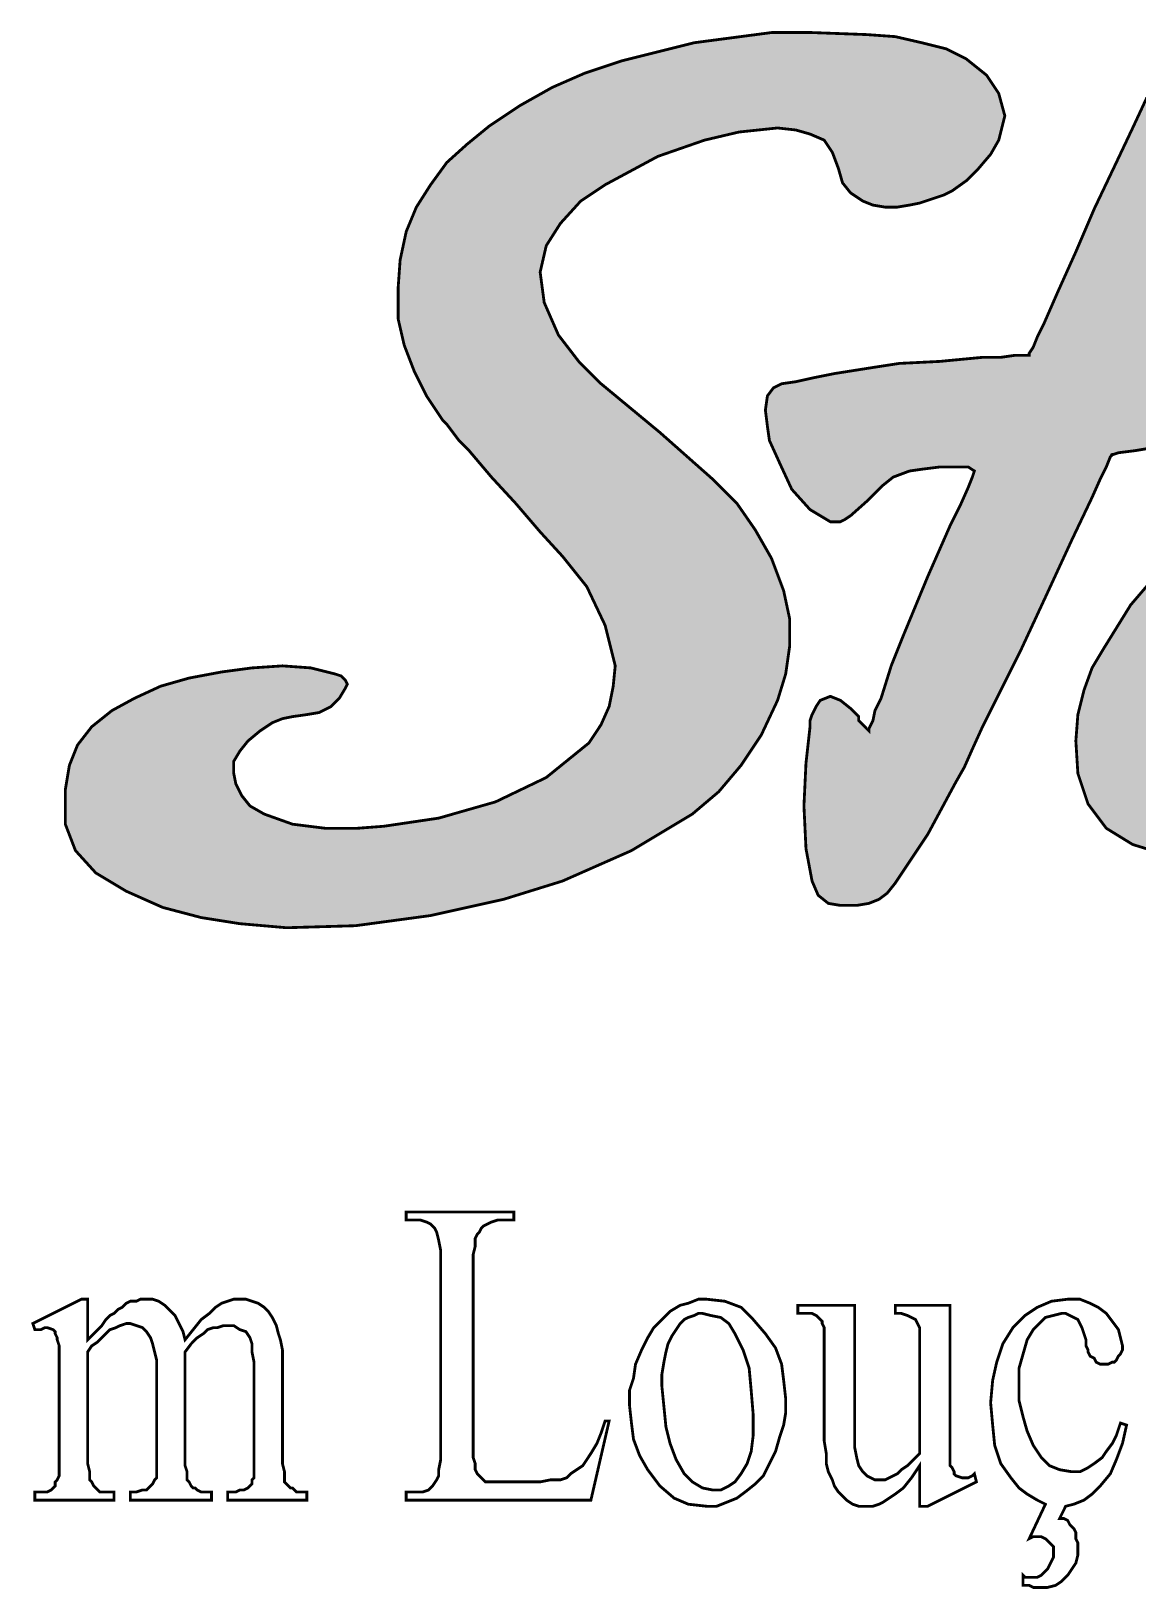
# Model space of a CAD drawing. Extents: x -6357 to -2157, y -7646 to -1706.
# Drawn here: x -5052.9 to -4888, y -6863.9 to -6631.9 of the extents above; entities that cross this region are included whole.
import ezdxf

# ---------------------------------------------------------------- set-up
doc = ezdxf.new("R2010")
doc.units = 0
doc.header["$LTSCALE"] = 30
doc.header["$MEASUREMENT"] = 0
doc.layers.get('0').update_dxf_attribs({"linetype": 'CONTINUOUS'})
doc.layers.add('CAMADA_1', color=7, linetype='CONTINUOUS')
doc.layers.add('FINA', color=7, linetype='CONTINUOUS')

msp = doc.modelspace()

# ---------------------------------------------------------------- hatches: boundary and pattern name
at = {"linetype": 'CONTINUOUS'}
msp.add_hatch(color=5, dxfattribs=at).paths.add_polyline_path([(-4966.183, -6729.492), (-4966.787, -6732.515), (-4967.997, -6735.236), (-4969.811, -6737.957), (-4976.16, -6743.096), (-4983.718, -6746.724), (-4992.183, -6749.143), (-5000.346, -6750.353), (-5004.276, -6750.654), (-5009.113, -6750.654), (-5013.95, -6750.05), (-5018.182, -6748.538), (-5020.299, -6747.329), (-5021.509, -6745.817), (-5022.718, -6743.4), (-5022.718, -6740.677), (-5021.811, -6739.166), (-5020.602, -6737.654), (-5018.788, -6736.143), (-5016.324, -6734.501), (-5013.95, -6734.026), (-5011.834, -6733.724), (-5010.02, -6733.422), (-5008.206, -6732.515), (-5006.997, -6731.306), (-5006.089, -6729.794), (-5005.788, -6729.19), (-5006.089, -6728.584), (-5006.694, -6727.98), (-5007.602, -6727.678), (-5011.229, -6726.77), (-5015.462, -6726.469), (-5019.996, -6726.77), (-5024.532, -6727.375), (-5029.369, -6728.283), (-5033.601, -6729.492), (-5037.532, -6731.306), (-5040.857, -6733.12), (-5043.88, -6735.538), (-5045.997, -6738.26), (-5047.206, -6741.283), (-5047.811, -6744.91), (-5047.811, -6750.05), (-5046.299, -6753.98), (-5043.276, -6757.305), (-5038.741, -6760.026), (-5033.299, -6762.445), (-5027.555, -6763.957), (-5021.811, -6764.863), (-5014.857, -6765.469), (-5004.578, -6765.166), (-4993.393, -6763.654), (-4982.509, -6761.236), (-4973.741, -6758.515), (-4963.462, -6753.98), (-4954.393, -6748.538), (-4950.462, -6745.213), (-4947.137, -6741.283), (-4944.114, -6736.748), (-4941.695, -6731.607), (-4940.486, -6727.678), (-4939.881, -6723.446), (-4939.881, -6719.515), (-4940.788, -6715.282), (-4942.602, -6710.445), (-4945.02, -6706.213), (-4947.741, -6702.283), (-4951.37, -6698.655), (-4959.23, -6691.701), (-4967.997, -6684.445), (-4971.323, -6681.12), (-4974.346, -6677.189), (-4976.462, -6672.352), (-4977.067, -6667.818), (-4976.16, -6663.888), (-4974.043, -6660.562), (-4971.02, -6657.236), (-4967.392, -6654.818), (-4959.532, -6650.585), (-4952.578, -6648.167), (-4947.439, -6646.957), (-4941.695, -6646.353), (-4938.974, -6646.655), (-4936.858, -6647.259), (-4934.741, -6648.167), (-4933.532, -6649.981), (-4932.625, -6652.399), (-4932.021, -6654.515), (-4930.812, -6656.027), (-4928.998, -6657.236), (-4927.486, -6657.841), (-4925.672, -6658.143), (-4923.858, -6658.143), (-4922.044, -6657.841), (-4920.532, -6657.539), (-4918.718, -6656.934), (-4916.905, -6656.329), (-4915.695, -6655.725), (-4913.579, -6654.213), (-4911.765, -6652.399), (-4909.951, -6650.282), (-4908.742, -6648.167), (-4907.835, -6644.539), (-4908.742, -6641.213), (-4910.556, -6638.492), (-4913.579, -6636.074), (-4916.602, -6634.562), (-4920.23, -6633.655), (-4924.16, -6632.748), (-4928.393, -6632.446), (-4936.555, -6632.143), (-4942.602, -6632.143), (-4954.09, -6633.655), (-4964.974, -6636.376), (-4970.415, -6638.19), (-4975.253, -6640.306), (-4980.09, -6643.027), (-4984.625, -6646.05), (-4987.95, -6648.771), (-4990.974, -6651.492), (-4993.393, -6654.818), (-4995.509, -6658.143), (-4997.02, -6661.772), (-4997.927, -6666.004), (-4998.229, -6670.236), (-4998.229, -6674.771), (-4997.322, -6678.702), (-4995.811, -6682.632), (-4993.997, -6686.259), (-4991.579, -6689.887), (-4990.974, -6690.492), (-4990.067, -6691.701), (-4989.16, -6692.91), (-4987.648, -6694.422), (-4984.323, -6698.352), (-4980.694, -6702.283), (-4977.067, -6706.515), (-4973.741, -6710.143), (-4971.323, -6713.167), (-4970.114, -6714.678), (-4967.392, -6720.422), (-4965.881, -6726.469)])
h = msp.add_hatch(color=5, dxfattribs=at)
h.paths.add_polyline_path([(-4805.649, -6686.864), (-4805.346, -6685.05), (-4805.951, -6683.841), (-4806.859, -6683.236), (-4809.277, -6683.236), (-4809.882, -6683.538), (-4810.183, -6683.538), (-4812.602, -6684.748), (-4814.114, -6685.353), (-4815.323, -6685.353), (-4815.928, -6684.143), (-4815.928, -6683.538), (-4815.928, -6682.934), (-4815.928, -6682.027), (-4815.625, -6681.422), (-4816.231, -6679.305), (-4817.742, -6677.189), (-4819.858, -6675.678), (-4821.974, -6674.468), (-4823.789, -6673.865), (-4825.301, -6673.562), (-4827.114, -6673.562), (-4828.626, -6673.562), (-4831.951, -6674.166), (-4837.394, -6675.376), (-4843.44, -6676.888), (-4849.184, -6678.097), (-4851.3, -6678.399), (-4854.021, -6679.004), (-4857.044, -6679.305), (-4859.765, -6679.305), (-4867.021, -6679.305), (-4874.579, -6679.305), (-4877.905, -6679.305), (-4880.626, -6679.305), (-4882.439, -6679.305), (-4883.044, -6679.305), (-4882.742, -6678.702), (-4882.137, -6676.888), (-4881.532, -6674.468), (-4880.323, -6672.051), (-4878.812, -6669.027), (-4876.393, -6664.189), (-4873.369, -6658.749), (-4870.649, -6653.91), (-4869.137, -6650.887), (-4867.323, -6647.562), (-4865.812, -6644.236), (-4864.3, -6640.911), (-4863.09, -6638.19), (-4863.09, -6636.074), (-4864.3, -6634.864), (-4867.021, -6633.957), (-4869.44, -6633.655), (-4873.672, -6633.655), (-4875.788, -6633.655), (-4877.905, -6633.655), (-4879.114, -6633.957), (-4880.021, -6633.957), (-4882.137, -6634.864), (-4883.649, -6636.678), (-4885.161, -6638.794), (-4886.672, -6641.817), (-4888.788, -6646.353), (-4891.509, -6652.096), (-4894.532, -6658.445), (-4897.253, -6664.795), (-4899.975, -6670.842), (-4902.09, -6675.678), (-4902.997, -6677.492), (-4903.602, -6679.004), (-4904.206, -6679.911), (-4904.206, -6680.213), (-4904.812, -6680.213), (-4906.323, -6680.213), (-4908.439, -6680.515), (-4911.16, -6680.515), (-4917.509, -6681.12), (-4923.555, -6681.422), (-4927.486, -6682.027), (-4933.23, -6682.934), (-4936.253, -6683.538), (-4938.974, -6684.143), (-4941.091, -6684.445), (-4942.3, -6685.05), (-4943.206, -6686.259), (-4943.509, -6688.375), (-4943.206, -6690.795), (-4942.904, -6692.91), (-4941.393, -6696.236), (-4939.579, -6700.166), (-4936.858, -6703.189), (-4933.835, -6705.003), (-4932.323, -6705.003), (-4931.718, -6704.701), (-4930.812, -6704.097), (-4928.09, -6701.678), (-4925.974, -6699.562), (-4924.462, -6698.352), (-4922.044, -6697.445), (-4919.928, -6697.143), (-4917.509, -6696.841), (-4915.393, -6696.841), (-4913.276, -6696.841), (-4912.322, -6697.477), (-4913.276, -6699.864), (-4914.485, -6702.585), (-4915.997, -6705.608), (-4919.322, -6713.167), (-4922.951, -6721.933), (-4924.765, -6726.469), (-4926.276, -6731.306), (-4927.184, -6733.12), (-4927.486, -6734.631), (-4928.09, -6735.84), (-4928.09, -6736.143), (-4929.602, -6734.632), (-4929.602, -6734.026), (-4929.904, -6733.724), (-4930.812, -6732.817), (-4932.323, -6731.607), (-4933.835, -6731.003), (-4935.346, -6731.607), (-4935.95, -6732.515), (-4936.555, -6733.724), (-4936.858, -6734.631), (-4936.858, -6735.538), (-4937.463, -6740.98), (-4937.765, -6747.329), (-4937.463, -6753.678), (-4936.555, -6758.515), (-4935.648, -6760.631), (-4934.137, -6761.84), (-4932.323, -6762.143), (-4929.904, -6762.143), (-4928.09, -6761.84), (-4926.578, -6761.236), (-4925.369, -6760.329), (-4924.16, -6758.817), (-4921.742, -6755.189), (-4919.322, -6751.561), (-4917.206, -6747.631), (-4915.091, -6743.701), (-4913.882, -6741.585), (-4912.672, -6738.863), (-4911.16, -6735.538), (-4909.346, -6731.91), (-4905.415, -6724.05), (-4901.486, -6715.585), (-4897.858, -6707.725), (-4894.835, -6701.376), (-4893.625, -6698.655), (-4892.719, -6696.841), (-4891.922, -6694.851), (-4888.486, -6694.422), (-4884.859, -6693.818), (-4880.626, -6693.213), (-4874.881, -6692.306), (-4870.044, -6692.004), (-4866.416, -6691.398), (-4865.207, -6691.398), (-4865.812, -6692.004), (-4867.021, -6693.515), (-4869.137, -6695.631), (-4871.858, -6698.352), (-4877.905, -6704.701), (-4883.649, -6711.05), (-4889.09, -6717.399), (-4893.021, -6723.747), (-4894.835, -6726.77), (-4896.044, -6730.097), (-4896.952, -6733.724), (-4897.253, -6737.654), (-4896.952, -6742.491), (-4895.439, -6747.027), (-4892.719, -6750.654), (-4888.788, -6753.073), (-4884.859, -6754.282), (-4880.626, -6754.584), (-4876.393, -6753.98), (-4872.16, -6752.468), (-4863.695, -6748.538), (-4856.439, -6743.399), (-4853.416, -6740.677), (-4850.696, -6737.957), (-4849.487, -6737.05), (-4848.579, -6736.143), (-4847.974, -6735.538), (-4847.672, -6735.236), (-4847.974, -6736.446), (-4848.579, -6739.468), (-4849.184, -6743.096), (-4849.788, -6746.422), (-4849.788, -6750.05), (-4848.579, -6753.073), (-4846.16, -6755.189), (-4842.533, -6756.096), (-4838.904, -6756.096), (-4835.277, -6755.189), (-4831.951, -6753.678), (-4828.626, -6751.561), (-4822.579, -6746.422), (-4817.137, -6740.98), (-4813.51, -6736.748), (-4808.975, -6731.306), (-4804.44, -6725.864), (-4800.509, -6720.724), (-4796.278, -6714.98), (-4792.347, -6709.84), (-4790.533, -6707.422), (-4789.324, -6705.608), (-4787.875, -6703.678), (-4788.416, -6705.306), (-4788.719, -6706.817), (-4789.324, -6708.631), (-4790.533, -6713.167), (-4791.742, -6717.399), (-4792.952, -6723.143), (-4793.556, -6729.492), (-4793.254, -6735.84), (-4791.742, -6741.585), (-4790.533, -6743.701), (-4788.719, -6745.213), (-4786.905, -6745.817), (-4784.788, -6746.12), (-4779.952, -6744.91), (-4775.417, -6742.19), (-4771.789, -6739.166), (-4767.859, -6735.236), (-4764.231, -6731.607), (-4761.207, -6728.283), (-4754.859, -6720.724), (-4747.603, -6711.957), (-4744.277, -6708.026), (-4741.858, -6705.003), (-4740.044, -6702.887), (-4739.44, -6701.98), (-4739.44, -6702.887), (-4739.743, -6704.097), (-4740.649, -6707.12), (-4741.858, -6711.05), (-4743.37, -6715.887), (-4746.394, -6726.166), (-4749.114, -6735.236), (-4749.417, -6736.748), (-4749.719, -6739.166), (-4750.324, -6742.19), (-4750.626, -6745.514), (-4750.928, -6748.841), (-4751.23, -6752.166), (-4750.928, -6754.887), (-4750.324, -6757.003), (-4748.51, -6759.12), (-4745.789, -6760.329), (-4743.068, -6759.724), (-4740.649, -6757.91), (-4739.138, -6755.189), (-4738.231, -6751.864), (-4737.324, -6748.236), (-4736.72, -6745.213), (-4736.417, -6744.306), (-4735.812, -6742.491), (-4734.906, -6740.375), (-4733.696, -6737.352), (-4730.975, -6730.097), (-4727.65, -6721.631), (-4724.324, -6713.468), (-4721.604, -6705.608), (-4720.091, -6702.585), (-4719.184, -6699.864), (-4718.277, -6697.748), (-4717.975, -6696.236), (-4716.463, -6691.096), (-4715.557, -6686.259), (-4715.254, -6681.725), (-4716.161, -6677.492), (-4717.371, -6675.98), (-4718.882, -6674.771), (-4720.696, -6673.865), (-4722.813, -6673.562), (-4725.533, -6673.865), (-4727.952, -6674.771), (-4730.37, -6676.282), (-4732.789, -6677.794), (-4733.696, -6678.702), (-4735.51, -6680.515), (-4737.626, -6682.632), (-4739.743, -6684.748), (-4744.58, -6689.585), (-4747.905, -6693.213), (-4753.65, -6699.26), (-4759.998, -6706.213), (-4763.021, -6709.236), (-4765.44, -6711.957), (-4767.859, -6714.376), (-4769.37, -6715.887), (-4770.882, -6717.399), (-4772.091, -6718.608), (-4773.3, -6719.818), (-4773.3, -6716.492), (-4773.3, -6715.887), (-4773.3, -6715.585), (-4773.3, -6715.282), (-4772.998, -6714.678), (-4772.091, -6711.957), (-4770.58, -6708.026), (-4768.766, -6703.189), (-4766.649, -6698.05), (-4764.835, -6692.608), (-4763.324, -6687.167), (-4762.115, -6682.632), (-4761.51, -6678.702), (-4762.115, -6675.376), (-4763.929, -6672.655), (-4766.952, -6671.445), (-4770.58, -6671.143), (-4773.3, -6671.748), (-4775.719, -6672.655), (-4777.835, -6673.562), (-4779.952, -6675.074), (-4783.882, -6678.702), (-4787.812, -6683.236), (-4789.022, -6684.748), (-4790.835, -6686.864), (-4792.952, -6689.585), (-4795.068, -6692.608), (-4800.509, -6699.26), (-4806.556, -6706.817), (-4812.602, -6714.678), (-4818.045, -6721.631), (-4820.16, -6724.655), (-4822.277, -6727.375), (-4824.091, -6729.492), (-4825.706, -6731.914), (-4827.719, -6734.329), (-4829.23, -6735.538), (-4830.867, -6736.193), (-4831.614, -6734.703), (-4830.44, -6730.398), (-4828.324, -6725.864), (-4827.114, -6723.747), (-4826.207, -6721.933), (-4825.302, -6720.424), (-4824.695, -6719.213), (-4824.091, -6718.306), (-4823.184, -6716.794), (-4821.974, -6714.678), (-4818.951, -6709.84), (-4815.323, -6704.399), (-4811.998, -6698.655), (-4808.975, -6693.515), (-4806.859, -6689.282)])
h.paths.add_polyline_path([(-4862.486, -6708.934), (-4856.137, -6702.585), (-4847.974, -6695.631), (-4846.765, -6695.027), (-4845.858, -6694.422), (-4844.649, -6694.12), (-4843.44, -6693.818), (-4841.04, -6693.337), (-4839.812, -6695.177), (-4839.812, -6698.05), (-4840.417, -6700.468), (-4841.626, -6703.189), (-4843.137, -6705.911), (-4846.16, -6710.748), (-4848.277, -6714.073), (-4852.51, -6719.817), (-4857.951, -6726.166), (-4864.3, -6731.91), (-4870.649, -6735.84), (-4872.765, -6736.446), (-4874.881, -6736.748), (-4876.393, -6736.143), (-4877.3, -6734.329), (-4877.3, -6731.91), (-4876.695, -6729.794), (-4875.486, -6727.375), (-4873.974, -6724.957), (-4868.23, -6716.19)], flags=16)

# ---------------------------------------------------------------- linework, layer by layer
at = {"color": 5, "linetype": 'CONTINUOUS'}
msp.add_lwpolyline([(-4940.486, -6727.678), (-4939.881, -6723.446), (-4939.881, -6719.515), (-4940.788, -6715.282), (-4942.602, -6710.445), (-4945.02, -6706.213), (-4947.741, -6702.283), (-4951.37, -6698.655), (-4959.23, -6691.701), (-4967.997, -6684.445), (-4971.323, -6681.12), (-4974.346, -6677.189), (-4976.462, -6672.352), (-4977.067, -6667.818), (-4976.16, -6663.888), (-4974.043, -6660.562), (-4971.02, -6657.236), (-4967.392, -6654.818), (-4959.532, -6650.585), (-4952.578, -6648.167), (-4947.439, -6646.957), (-4941.695, -6646.353), (-4938.974, -6646.655), (-4936.858, -6647.259), (-4934.741, -6648.167), (-4933.532, -6649.981), (-4932.625, -6652.399), (-4932.021, -6654.515), (-4930.812, -6656.027), (-4928.998, -6657.236), (-4927.486, -6657.841), (-4925.672, -6658.143), (-4923.858, -6658.143), (-4922.044, -6657.841), (-4920.532, -6657.539), (-4918.718, -6656.934), (-4916.905, -6656.329), (-4915.695, -6655.725), (-4913.579, -6654.213), (-4911.765, -6652.399), (-4909.951, -6650.282), (-4908.742, -6648.167), (-4907.835, -6644.539), (-4908.742, -6641.213), (-4910.556, -6638.492), (-4913.579, -6636.074), (-4916.602, -6634.562), (-4920.23, -6633.655), (-4924.16, -6632.748), (-4928.393, -6632.446), (-4936.555, -6632.143), (-4942.602, -6632.143), (-4954.09, -6633.655), (-4964.974, -6636.376), (-4970.415, -6638.19), (-4975.253, -6640.306), (-4980.09, -6643.027), (-4984.625, -6646.05), (-4987.95, -6648.771), (-4990.974, -6651.492), (-4993.393, -6654.818), (-4995.509, -6658.143), (-4997.02, -6661.772), (-4997.927, -6666.004), (-4998.229, -6670.236), (-4998.229, -6674.771), (-4997.322, -6678.702), (-4995.811, -6682.632), (-4993.997, -6686.259), (-4991.579, -6689.887), (-4990.974, -6690.492), (-4990.067, -6691.701), (-4989.16, -6692.91), (-4987.648, -6694.422), (-4984.323, -6698.352), (-4980.694, -6702.283), (-4977.067, -6706.515), (-4973.741, -6710.143), (-4971.323, -6713.167), (-4970.114, -6714.678), (-4967.392, -6720.422), (-4965.881, -6726.469), (-4966.183, -6729.492), (-4966.787, -6732.515), (-4967.997, -6735.236), (-4969.811, -6737.957), (-4976.16, -6743.096), (-4983.718, -6746.724), (-4992.183, -6749.143), (-5000.346, -6750.353), (-5004.276, -6750.654), (-5009.113, -6750.654), (-5013.95, -6750.05), (-5018.182, -6748.538), (-5020.299, -6747.329), (-5021.509, -6745.817), (-5022.416, -6744.004), (-5022.718, -6742.491), (-5022.718, -6740.677), (-5021.811, -6739.166), (-5020.602, -6737.654), (-5018.788, -6736.143), (-5016.973, -6734.934), (-5015.462, -6734.329), (-5013.95, -6734.026), (-5011.834, -6733.724), (-5010.02, -6733.422), (-5008.206, -6732.515), (-5006.997, -6731.306), (-5006.089, -6729.794), (-5005.788, -6729.19), (-5006.089, -6728.584), (-5006.694, -6727.98), (-5007.602, -6727.678), (-5011.229, -6726.77), (-5015.462, -6726.469), (-5019.996, -6726.77), (-5024.532, -6727.375), (-5029.369, -6728.283), (-5033.601, -6729.492), (-5037.532, -6731.306), (-5040.857, -6733.12), (-5043.88, -6735.538), (-5045.997, -6738.26), (-5047.206, -6741.283), (-5047.811, -6744.91), (-5047.811, -6750.05), (-5046.299, -6753.98), (-5043.276, -6757.305), (-5038.741, -6760.026), (-5033.299, -6762.445), (-5027.555, -6763.957), (-5021.811, -6764.863), (-5014.857, -6765.469), (-5004.578, -6765.166), (-4993.393, -6763.654), (-4982.509, -6761.236), (-4973.741, -6758.515), (-4963.462, -6753.98), (-4954.393, -6748.538), (-4950.462, -6745.213), (-4947.137, -6741.283), (-4944.114, -6736.748), (-4941.695, -6731.607)], close=True, dxfattribs=at)
for points in [[(-4886.672, -6641.817), (-4888.788, -6646.353), (-4891.509, -6652.096), (-4894.532, -6658.445), (-4897.253, -6664.795), (-4899.975, -6670.842), (-4902.09, -6675.678), (-4902.997, -6677.492), (-4903.602, -6679.004), (-4904.206, -6679.911), (-4904.206, -6680.213), (-4904.812, -6680.213), (-4906.323, -6680.213), (-4908.439, -6680.515), (-4911.16, -6680.515), (-4917.509, -6681.12), (-4923.555, -6681.422), (-4927.486, -6682.027), (-4933.23, -6682.934), (-4936.253, -6683.538), (-4938.974, -6684.143), (-4941.091, -6684.445), (-4942.3, -6685.05), (-4943.206, -6686.259), (-4943.509, -6688.375), (-4943.206, -6690.795), (-4942.904, -6692.91), (-4941.393, -6696.236), (-4939.579, -6700.166), (-4936.858, -6703.189), (-4933.835, -6705.003), (-4932.323, -6705.003), (-4931.718, -6704.701), (-4930.812, -6704.097), (-4928.09, -6701.678), (-4925.974, -6699.562), (-4924.462, -6698.352), (-4922.044, -6697.445), (-4919.928, -6697.143), (-4917.509, -6696.841), (-4915.393, -6696.841), (-4913.276, -6696.841), (-4912.322, -6697.477), (-4913.276, -6699.864), (-4914.485, -6702.585), (-4915.997, -6705.608), (-4919.322, -6713.167), (-4922.951, -6721.933), (-4924.765, -6726.469), (-4926.276, -6731.306), (-4927.184, -6733.12), (-4927.486, -6734.631), (-4928.09, -6735.84), (-4928.09, -6736.143), (-4929.602, -6734.632), (-4929.602, -6734.026), (-4929.904, -6733.724), (-4930.812, -6732.817), (-4932.323, -6731.607), (-4933.835, -6731.003), (-4935.346, -6731.607), (-4935.95, -6732.515), (-4936.555, -6733.724), (-4936.858, -6734.631), (-4936.858, -6735.538), (-4937.463, -6740.98), (-4937.765, -6747.329), (-4937.463, -6753.678), (-4936.555, -6758.515), (-4935.648, -6760.631), (-4934.137, -6761.84), (-4932.323, -6762.143), (-4929.904, -6762.143), (-4928.09, -6761.84), (-4926.578, -6761.236), (-4925.369, -6760.329), (-4924.16, -6758.817), (-4921.742, -6755.189), (-4919.322, -6751.561), (-4917.206, -6747.631), (-4915.091, -6743.701), (-4913.882, -6741.585), (-4912.672, -6738.863), (-4911.16, -6735.538), (-4909.346, -6731.91), (-4905.415, -6724.05), (-4901.486, -6715.585), (-4897.858, -6707.725), (-4894.835, -6701.376), (-4893.625, -6698.655), (-4892.719, -6696.841), (-4891.922, -6694.851), (-4888.486, -6694.422), (-4884.859, -6693.818)], [(-4883.649, -6711.05), (-4889.09, -6717.399), (-4893.021, -6723.747), (-4894.835, -6726.77), (-4896.044, -6730.097), (-4896.952, -6733.724), (-4897.253, -6737.654), (-4896.952, -6742.491), (-4895.439, -6747.027), (-4892.719, -6750.654), (-4888.788, -6753.073), (-4884.859, -6754.282)]]:
    msp.add_lwpolyline(points, dxfattribs=at)
at = {"layer": 'CAMADA_1', "color": 5, "linetype": 'CONTINUOUS', "const_width": 0.42}
for points in [[(-5014.857, -6765.469), (-5004.578, -6765.166), (-4993.393, -6763.654), (-4982.509, -6761.236), (-4973.741, -6758.515), (-4963.462, -6753.98), (-4954.393, -6748.538), (-4950.462, -6745.213), (-4947.137, -6741.283), (-4944.114, -6736.748), (-4941.695, -6731.607), (-4940.486, -6727.678), (-4939.881, -6723.446), (-4939.881, -6719.515), (-4940.788, -6715.282), (-4942.602, -6710.445), (-4945.02, -6706.213), (-4947.741, -6702.283), (-4951.37, -6698.655), (-4959.23, -6691.701), (-4967.997, -6684.445), (-4971.323, -6681.12), (-4974.346, -6677.189), (-4976.462, -6672.352), (-4977.067, -6667.818), (-4976.16, -6663.888), (-4974.043, -6660.562), (-4971.02, -6657.236), (-4967.392, -6654.818), (-4959.532, -6650.585), (-4952.578, -6648.167), (-4947.439, -6646.957), (-4941.695, -6646.353), (-4938.974, -6646.655), (-4936.858, -6647.259), (-4934.741, -6648.167), (-4933.532, -6649.981), (-4932.625, -6652.399), (-4932.021, -6654.515), (-4930.812, -6656.027), (-4928.998, -6657.236), (-4927.486, -6657.841), (-4925.672, -6658.143), (-4923.858, -6658.143), (-4922.044, -6657.841), (-4920.532, -6657.539), (-4918.718, -6656.934), (-4916.905, -6656.329), (-4915.695, -6655.725), (-4913.579, -6654.213), (-4911.765, -6652.399), (-4909.951, -6650.282), (-4908.742, -6648.167), (-4907.835, -6644.539), (-4908.742, -6641.213), (-4910.556, -6638.492), (-4913.579, -6636.074), (-4916.602, -6634.562), (-4920.23, -6633.655), (-4924.16, -6632.748), (-4928.393, -6632.446), (-4936.555, -6632.143), (-4942.602, -6632.143), (-4954.09, -6633.655), (-4964.974, -6636.376), (-4970.415, -6638.19), (-4975.253, -6640.306), (-4980.09, -6643.027), (-4984.625, -6646.05), (-4987.95, -6648.771), (-4990.974, -6651.492), (-4993.393, -6654.818), (-4995.509, -6658.143), (-4997.02, -6661.772), (-4997.927, -6666.004), (-4998.229, -6670.236), (-4998.229, -6674.771), (-4997.322, -6678.702), (-4995.811, -6682.632), (-4993.997, -6686.259), (-4991.579, -6689.887), (-4990.974, -6690.492), (-4990.067, -6691.701), (-4989.16, -6692.91), (-4987.648, -6694.422), (-4984.323, -6698.352), (-4980.694, -6702.283), (-4977.067, -6706.515), (-4973.741, -6710.143), (-4971.323, -6713.167), (-4970.114, -6714.678), (-4967.392, -6720.422), (-4965.881, -6726.469), (-4966.183, -6729.492), (-4966.787, -6732.515), (-4967.997, -6735.236), (-4969.811, -6737.957), (-4976.16, -6743.096), (-4983.718, -6746.724), (-4992.183, -6749.143), (-5000.346, -6750.353), (-5004.276, -6750.654), (-5009.113, -6750.654), (-5013.95, -6750.05), (-5018.182, -6748.538), (-5020.299, -6747.329), (-5021.509, -6745.817), (-5022.416, -6744.004), (-5022.718, -6742.491), (-5022.718, -6740.677), (-5021.811, -6739.166), (-5020.602, -6737.654), (-5018.788, -6736.143), (-5016.973, -6734.934), (-5015.462, -6734.329), (-5013.95, -6734.026), (-5011.834, -6733.724), (-5010.02, -6733.422), (-5008.206, -6732.515), (-5006.997, -6731.306), (-5006.089, -6729.794), (-5005.788, -6729.19), (-5006.089, -6728.584), (-5006.694, -6727.98), (-5007.602, -6727.678), (-5011.229, -6726.77), (-5015.462, -6726.469), (-5019.996, -6726.77), (-5024.532, -6727.375), (-5029.369, -6728.283), (-5033.601, -6729.492), (-5037.532, -6731.306), (-5040.857, -6733.12), (-5043.88, -6735.538), (-5045.997, -6738.26), (-5047.206, -6741.283), (-5047.811, -6744.91), (-5047.811, -6750.05), (-5046.299, -6753.98), (-5043.276, -6757.305), (-5038.741, -6760.026), (-5033.299, -6762.445), (-5027.555, -6763.957), (-5021.811, -6764.863), (-5014.857, -6765.469)], [(-4886.672, -6641.817), (-4888.788, -6646.353), (-4891.509, -6652.096), (-4894.532, -6658.445), (-4897.253, -6664.795), (-4899.975, -6670.842), (-4902.09, -6675.678), (-4902.997, -6677.492), (-4903.602, -6679.004), (-4904.206, -6679.911), (-4904.206, -6680.213), (-4904.812, -6680.213), (-4906.323, -6680.213), (-4908.439, -6680.515), (-4911.16, -6680.515), (-4917.509, -6681.12), (-4923.555, -6681.422), (-4927.486, -6682.027), (-4933.23, -6682.934), (-4936.253, -6683.538), (-4938.974, -6684.143), (-4941.091, -6684.445), (-4942.3, -6685.05), (-4943.206, -6686.259), (-4943.509, -6688.375), (-4943.206, -6690.795), (-4942.904, -6692.91), (-4941.393, -6696.236), (-4939.579, -6700.166), (-4936.858, -6703.189), (-4933.835, -6705.003), (-4933.23, -6705.003), (-4932.323, -6705.003), (-4931.718, -6704.701), (-4930.812, -6704.097), (-4928.09, -6701.678), (-4925.974, -6699.562), (-4924.462, -6698.352), (-4922.044, -6697.445), (-4919.928, -6697.143), (-4917.509, -6696.841), (-4915.393, -6696.841), (-4913.276, -6696.841), (-4912.369, -6697.445), (-4912.672, -6698.352), (-4913.276, -6699.864), (-4914.485, -6702.585), (-4915.997, -6705.608), (-4919.322, -6713.167), (-4922.951, -6721.933), (-4924.765, -6726.469), (-4926.276, -6731.306), (-4927.184, -6733.12), (-4927.486, -6734.631), (-4928.09, -6735.84), (-4928.09, -6736.143), (-4928.998, -6735.236), (-4929.3, -6734.934), (-4929.602, -6734.631), (-4929.602, -6734.026), (-4929.904, -6733.724), (-4930.812, -6732.817), (-4932.323, -6731.607), (-4933.835, -6731.003), (-4935.346, -6731.607), (-4935.95, -6732.515), (-4936.555, -6733.724), (-4936.858, -6734.631), (-4936.858, -6735.538), (-4937.463, -6740.98), (-4937.765, -6747.329), (-4937.463, -6753.678), (-4936.555, -6758.515), (-4935.648, -6760.631), (-4934.137, -6761.84), (-4932.323, -6762.143), (-4929.904, -6762.143), (-4928.09, -6761.84), (-4926.578, -6761.236), (-4925.369, -6760.329), (-4924.16, -6758.817), (-4921.742, -6755.189), (-4919.322, -6751.561), (-4917.206, -6747.631), (-4915.091, -6743.701), (-4913.882, -6741.585), (-4912.672, -6738.863), (-4911.16, -6735.538), (-4909.346, -6731.91), (-4905.415, -6724.05), (-4901.486, -6715.585), (-4897.858, -6707.725), (-4894.835, -6701.376), (-4893.625, -6698.655), (-4892.719, -6696.841), (-4892.113, -6695.329), (-4891.812, -6695.027), (-4890.905, -6694.724), (-4888.486, -6694.422), (-4884.859, -6693.818)], [(-4883.649, -6711.05), (-4889.09, -6717.399), (-4893.021, -6723.747), (-4894.835, -6726.77), (-4896.044, -6730.097), (-4896.952, -6733.724), (-4897.253, -6737.654), (-4896.952, -6742.491), (-4895.439, -6747.027), (-4892.719, -6750.654), (-4888.788, -6753.073), (-4884.859, -6754.282)]]:
    msp.add_lwpolyline(points, dxfattribs=at)
at = {"layer": 'FINA', "const_width": 0.42}
for points in [[(-4967.392, -6838.933), (-4967.997, -6840.747), (-4968.602, -6842.259), (-4969.509, -6843.77), (-4970.113, -6844.677), (-4970.718, -6845.584), (-4971.625, -6846.188), (-4972.532, -6846.794), (-4973.136, -6847.398), (-4974.044, -6847.7), (-4975.555, -6847.7), (-4977.067, -6848.003), (-4978.881, -6848.003), (-4981.602, -6848.003), (-4983.113, -6848.003), (-4984.323, -6848.003), (-4985.23, -6848.003), (-4985.532, -6847.7), (-4986.439, -6846.794), (-4986.741, -6846.188), (-4986.741, -6845.282), (-4987.044, -6844.375), (-4987.044, -6843.165), (-4987.044, -6815.956), (-4987.044, -6814.143), (-4986.741, -6812.933), (-4986.741, -6811.724), (-4986.439, -6811.119), (-4986.137, -6810.817), (-4985.834, -6810.212), (-4985.532, -6809.91), (-4984.927, -6809.608), (-4984.323, -6809.305), (-4983.416, -6809.003), (-4982.206, -6809.003), (-4980.997, -6809.003), (-4980.997, -6807.794), (-4997.02, -6807.794), (-4997.02, -6809.003), (-4995.811, -6809.003), (-4994.904, -6809.003), (-4993.997, -6809.305), (-4993.393, -6809.608), (-4992.788, -6810.212), (-4992.485, -6810.817), (-4992.183, -6812.026), (-4991.881, -6813.538), (-4991.881, -6815.352), (-4991.881, -6843.165), (-4991.881, -6844.677), (-4992.183, -6846.188), (-4992.183, -6847.096), (-4992.485, -6847.7), (-4993.09, -6848.608), (-4993.695, -6849.212), (-4994.602, -6849.514), (-4995.811, -6849.514), (-4997.02, -6849.514), (-4997.02, -6850.723), (-4969.509, -6850.723), (-4966.788, -6838.933), (-4967.392, -6838.933)], [(-5044.485, -6826.84), (-5044.485, -6820.794), (-5045.392, -6820.794), (-5052.648, -6824.421), (-5052.345, -6825.329), (-5051.74, -6825.329), (-5051.438, -6825.329), (-5050.834, -6825.026), (-5050.532, -6825.026), (-5049.625, -6825.329), (-5049.322, -6825.631), (-5049.322, -6825.933), (-5049.02, -6826.538), (-5049.02, -6826.84), (-5048.718, -6827.747), (-5048.718, -6828.956), (-5048.718, -6830.77), (-5048.718, -6832.887), (-5048.718, -6844.073), (-5048.718, -6845.282), (-5048.718, -6846.491), (-5048.718, -6847.096), (-5049.02, -6847.7), (-5049.322, -6848.003), (-5049.322, -6848.608), (-5049.625, -6848.91), (-5049.927, -6849.212), (-5050.532, -6849.514), (-5050.834, -6849.514), (-5051.438, -6849.514), (-5052.345, -6849.514), (-5052.345, -6850.723), (-5040.555, -6850.723), (-5040.555, -6849.514), (-5041.462, -6849.514), (-5042.066, -6849.514), (-5042.671, -6849.514), (-5042.973, -6849.212), (-5043.276, -6848.91), (-5043.578, -6848.608), (-5043.88, -6848.003), (-5044.183, -6847.7), (-5044.183, -6847.398), (-5044.183, -6846.491), (-5044.485, -6845.282), (-5044.485, -6844.073), (-5044.485, -6828.654), (-5043.88, -6827.747), (-5042.973, -6827.143), (-5042.066, -6826.235), (-5041.16, -6825.329), (-5040.253, -6825.026), (-5039.648, -6824.724), (-5038.741, -6824.421), (-5038.136, -6824.421), (-5037.229, -6824.724), (-5036.322, -6825.026), (-5035.718, -6825.631), (-5035.113, -6826.538), (-5034.811, -6827.445), (-5034.508, -6828.654), (-5034.206, -6829.864), (-5034.206, -6831.677), (-5034.206, -6844.073), (-5034.206, -6845.282), (-5034.206, -6846.188), (-5034.206, -6846.794), (-5034.206, -6847.398), (-5034.508, -6847.7), (-5034.811, -6848.305), (-5035.113, -6848.608), (-5035.416, -6848.91), (-5035.718, -6849.212), (-5036.322, -6849.212), (-5037.229, -6849.514), (-5038.136, -6849.514), (-5038.136, -6850.723), (-5026.043, -6850.723), (-5026.043, -6849.514), (-5026.95, -6849.514), (-5027.555, -6849.514), (-5028.16, -6849.212), (-5028.462, -6848.91), (-5028.764, -6848.91), (-5029.067, -6848.608), (-5029.369, -6848.003), (-5029.671, -6847.7), (-5029.671, -6847.398), (-5029.671, -6846.491), (-5029.973, -6845.584), (-5029.973, -6844.073), (-5029.973, -6830.166), (-5029.973, -6828.956), (-5029.973, -6828.654), (-5029.067, -6827.445), (-5028.16, -6826.538), (-5027.253, -6825.933), (-5026.648, -6825.329), (-5025.741, -6825.026), (-5025.136, -6825.026), (-5024.229, -6824.724), (-5023.625, -6824.724), (-5022.718, -6824.724), (-5021.811, -6825.329), (-5020.904, -6825.631), (-5020.299, -6826.538), (-5019.997, -6827.445), (-5019.997, -6828.654), (-5019.695, -6830.166), (-5019.695, -6831.677), (-5019.695, -6844.073), (-5019.695, -6845.282), (-5019.695, -6846.188), (-5019.695, -6846.794), (-5019.695, -6847.398), (-5019.997, -6847.7), (-5019.997, -6848.305), (-5020.299, -6848.608), (-5020.602, -6848.91), (-5021.206, -6849.212), (-5021.811, -6849.212), (-5022.415, -6849.514), (-5023.02, -6849.514), (-5023.625, -6849.514), (-5023.625, -6850.723), (-5011.834, -6850.723), (-5011.834, -6849.514), (-5012.741, -6849.514), (-5013.346, -6849.514), (-5013.648, -6849.212), (-5013.95, -6848.91), (-5014.253, -6848.91), (-5014.555, -6848.608), (-5014.857, -6848.305), (-5015.16, -6848.003), (-5015.16, -6847.398), (-5015.16, -6846.491), (-5015.462, -6845.282), (-5015.462, -6844.073), (-5015.462, -6831.677), (-5015.462, -6829.864), (-5015.462, -6828.352), (-5015.765, -6826.84), (-5016.067, -6825.933), (-5016.369, -6824.724), (-5016.973, -6823.514), (-5017.578, -6822.608), (-5018.183, -6822.003), (-5019.09, -6821.398), (-5019.997, -6821.096), (-5020.904, -6820.794), (-5021.811, -6820.794), (-5022.718, -6820.794), (-5023.625, -6821.096), (-5024.532, -6821.398), (-5025.438, -6822.003), (-5026.346, -6822.91), (-5027.555, -6823.817), (-5028.764, -6825.329), (-5029.973, -6826.84), (-5030.276, -6825.631), (-5030.881, -6824.421), (-5031.485, -6823.212), (-5032.392, -6822.306), (-5032.997, -6821.701), (-5033.904, -6821.096), (-5034.811, -6820.794), (-5036.02, -6820.794), (-5036.625, -6820.794), (-5037.229, -6821.096), (-5038.136, -6821.096), (-5038.741, -6821.398), (-5039.345, -6822.003), (-5039.95, -6822.306), (-5040.555, -6822.91), (-5041.16, -6823.212), (-5041.764, -6823.817), (-5042.369, -6824.724), (-5043.276, -6825.631), (-5044.485, -6826.84)], [(-4952.276, -6820.794), (-4953.485, -6820.794), (-4954.997, -6821.398), (-4956.206, -6821.701), (-4957.718, -6822.608), (-4958.928, -6823.817), (-4960.137, -6825.026), (-4961.043, -6826.538), (-4961.951, -6828.352), (-4962.857, -6830.468), (-4963.16, -6832.584), (-4963.765, -6834.398), (-4963.765, -6836.514), (-4963.462, -6839.236), (-4963.16, -6841.654), (-4962.253, -6844.073), (-4961.043, -6846.188), (-4959.23, -6848.608), (-4957.113, -6850.421), (-4954.997, -6851.328), (-4952.276, -6851.631), (-4950.765, -6851.631), (-4949.253, -6851.026), (-4947.741, -6850.421), (-4946.533, -6849.514), (-4945.021, -6848.305), (-4943.811, -6847.096), (-4942.904, -6845.282), (-4941.998, -6843.468), (-4941.393, -6841.351), (-4940.788, -6839.538), (-4940.486, -6837.724), (-4940.486, -6835.608), (-4940.788, -6832.887), (-4941.09, -6830.468), (-4941.998, -6828.049), (-4943.509, -6825.933), (-4945.323, -6823.817), (-4947.137, -6822.003), (-4949.556, -6821.096), (-4952.276, -6820.794)], [(-4898.765, -6851.631), (-4897.556, -6851.328), (-4896.044, -6850.723), (-4894.835, -6849.817), (-4893.625, -6848.608), (-4892.113, -6846.794), (-4891.207, -6844.677), (-4890.3, -6842.259), (-4889.695, -6839.538), (-4890.602, -6839.236), (-4891.207, -6841.049), (-4891.811, -6842.259), (-4892.718, -6843.468), (-4893.323, -6844.375), (-4894.533, -6845.282), (-4895.44, -6845.886), (-4896.648, -6846.491), (-4897.858, -6846.491), (-4899.672, -6846.188), (-4901.183, -6845.584), (-4902.393, -6844.375), (-4903.602, -6842.561), (-4904.509, -6840.445), (-4905.114, -6838.328), (-4905.718, -6835.91), (-4905.718, -6833.491), (-4905.718, -6831.073), (-4905.114, -6828.956), (-4904.509, -6826.84), (-4903.602, -6825.329), (-4902.695, -6824.421), (-4901.788, -6823.514), (-4900.579, -6823.212), (-4899.37, -6822.91), (-4898.765, -6822.91), (-4898.16, -6823.212), (-4897.556, -6823.514), (-4896.951, -6823.817), (-4896.648, -6824.421), (-4896.346, -6825.026), (-4896.044, -6825.933), (-4895.742, -6826.84), (-4895.742, -6827.747), (-4895.44, -6828.352), (-4895.44, -6828.654), (-4895.137, -6829.259), (-4894.533, -6829.561), (-4894.23, -6830.166), (-4893.625, -6830.468), (-4892.718, -6830.468), (-4892.416, -6830.468), (-4891.811, -6830.166), (-4891.509, -6830.166), (-4891.207, -6829.864), (-4890.905, -6829.259), (-4890.602, -6828.956), (-4890.3, -6828.352), (-4890.3, -6827.747), (-4890.602, -6826.538), (-4890.905, -6825.329), (-4891.811, -6824.119), (-4892.718, -6822.91), (-4893.928, -6822.003), (-4895.137, -6821.398), (-4896.648, -6820.794), (-4898.463, -6820.794), (-4900.881, -6821.096), (-4902.997, -6822.003), (-4904.811, -6823.212), (-4906.625, -6825.026), (-4908.137, -6827.445), (-4909.044, -6830.166), (-4909.648, -6832.887), (-4909.951, -6836.212), (-4909.648, -6839.538), (-4909.346, -6842.561), (-4908.439, -6845.282), (-4906.928, -6847.398), (-4905.718, -6848.91), (-4904.509, -6849.817), (-4902.997, -6850.723), (-4901.788, -6851.328), (-4904.207, -6856.468), (-4903.602, -6856.166), (-4902.997, -6856.166), (-4902.695, -6856.166), (-4902.393, -6856.166), (-4901.788, -6856.468), (-4901.485, -6856.77), (-4901.183, -6857.073), (-4900.881, -6857.375), (-4900.579, -6857.677), (-4900.579, -6858.281), (-4900.579, -6858.584), (-4900.579, -6859.189), (-4900.881, -6859.793), (-4901.183, -6860.398), (-4901.485, -6861.003), (-4902.09, -6861.608), (-4902.393, -6861.91), (-4902.997, -6862.212), (-4903.602, -6862.212), (-4903.904, -6862.212), (-4904.207, -6862.212), (-4904.811, -6862.212), (-4905.114, -6861.91), (-4905.114, -6863.421), (-4904.207, -6863.421), (-4903.602, -6863.723), (-4903.3, -6863.723), (-4902.695, -6863.723), (-4901.485, -6863.723), (-4900.277, -6863.421), (-4899.37, -6862.816), (-4898.463, -6861.91), (-4897.858, -6861.003), (-4897.253, -6860.096), (-4896.951, -6858.886), (-4896.951, -6857.677), (-4896.951, -6857.073), (-4897.253, -6856.468), (-4897.253, -6855.561), (-4897.556, -6854.956), (-4898.16, -6854.351), (-4898.463, -6853.747), (-4899.067, -6853.445), (-4899.672, -6853.445), (-4898.765, -6851.631)], [(-4952.881, -6822.91), (-4951.672, -6823.212), (-4950.16, -6823.514), (-4948.951, -6824.421), (-4948.044, -6825.933), (-4946.835, -6828.352), (-4945.927, -6831.073), (-4945.625, -6834.398), (-4945.323, -6838.026), (-4945.323, -6841.049), (-4945.625, -6843.468), (-4946.23, -6845.282), (-4947.137, -6846.794), (-4948.044, -6848.003), (-4948.951, -6848.608), (-4950.16, -6849.212), (-4951.369, -6849.212), (-4952.881, -6848.91), (-4954.393, -6848.003), (-4955.602, -6846.794), (-4956.811, -6844.677), (-4957.718, -6842.259), (-4958.323, -6839.84), (-4958.625, -6836.817), (-4958.928, -6833.793), (-4958.928, -6831.98), (-4958.625, -6830.166), (-4958.323, -6828.654), (-4958.02, -6827.445), (-4957.416, -6826.235), (-4956.811, -6825.329), (-4956.206, -6824.421), (-4955.602, -6823.817), (-4954.997, -6823.514), (-4954.09, -6823.212), (-4953.485, -6822.91), (-4952.881, -6822.91)], [(-4915.997, -6821.701), (-4924.16, -6821.701), (-4924.16, -6822.91), (-4923.253, -6822.91), (-4922.346, -6823.212), (-4921.741, -6823.514), (-4921.137, -6823.817), (-4920.835, -6824.421), (-4920.532, -6825.026), (-4920.532, -6825.933), (-4920.532, -6827.143), (-4920.532, -6843.77), (-4921.439, -6844.677), (-4922.346, -6845.584), (-4923.253, -6846.188), (-4923.858, -6846.794), (-4924.463, -6847.096), (-4925.067, -6847.398), (-4925.672, -6847.7), (-4926.276, -6847.7), (-4927.183, -6847.7), (-4927.788, -6847.398), (-4928.393, -6847.096), (-4928.998, -6846.491), (-4929.602, -6845.584), (-4929.905, -6844.375), (-4930.207, -6842.863), (-4930.207, -6841.049), (-4930.207, -6821.701), (-4938.672, -6821.701), (-4938.672, -6822.91), (-4937.765, -6822.91), (-4937.16, -6822.91), (-4936.555, -6822.91), (-4935.951, -6823.212), (-4935.648, -6823.514), (-4935.346, -6823.817), (-4935.044, -6824.119), (-4935.044, -6824.421), (-4934.741, -6825.026), (-4934.741, -6825.631), (-4934.741, -6826.235), (-4934.741, -6827.143), (-4934.741, -6840.142), (-4934.741, -6841.956), (-4934.439, -6843.77), (-4934.439, -6845.282), (-4934.137, -6846.491), (-4933.532, -6847.7), (-4933.23, -6848.608), (-4932.625, -6849.514), (-4932.021, -6850.119), (-4931.416, -6850.723), (-4930.509, -6851.328), (-4929.602, -6851.631), (-4928.393, -6851.631), (-4927.486, -6851.631), (-4926.578, -6851.328), (-4925.974, -6851.026), (-4925.067, -6850.421), (-4924.16, -6849.817), (-4922.951, -6848.91), (-4921.741, -6847.398), (-4920.532, -6845.584), (-4920.532, -6851.631), (-4919.323, -6851.631), (-4912.068, -6848.003), (-4912.37, -6846.794), (-4912.672, -6847.096), (-4913.276, -6847.398), (-4913.579, -6847.398), (-4914.183, -6847.398), (-4915.091, -6847.096), (-4915.393, -6846.794), (-4915.393, -6846.491), (-4915.695, -6845.886), (-4915.997, -6845.584), (-4915.997, -6844.677), (-4915.997, -6843.468), (-4915.997, -6841.654), (-4915.997, -6839.236), (-4915.997, -6821.701)]]:
    msp.add_lwpolyline(points, dxfattribs=at)

doc.saveas('drawing.dxf')
